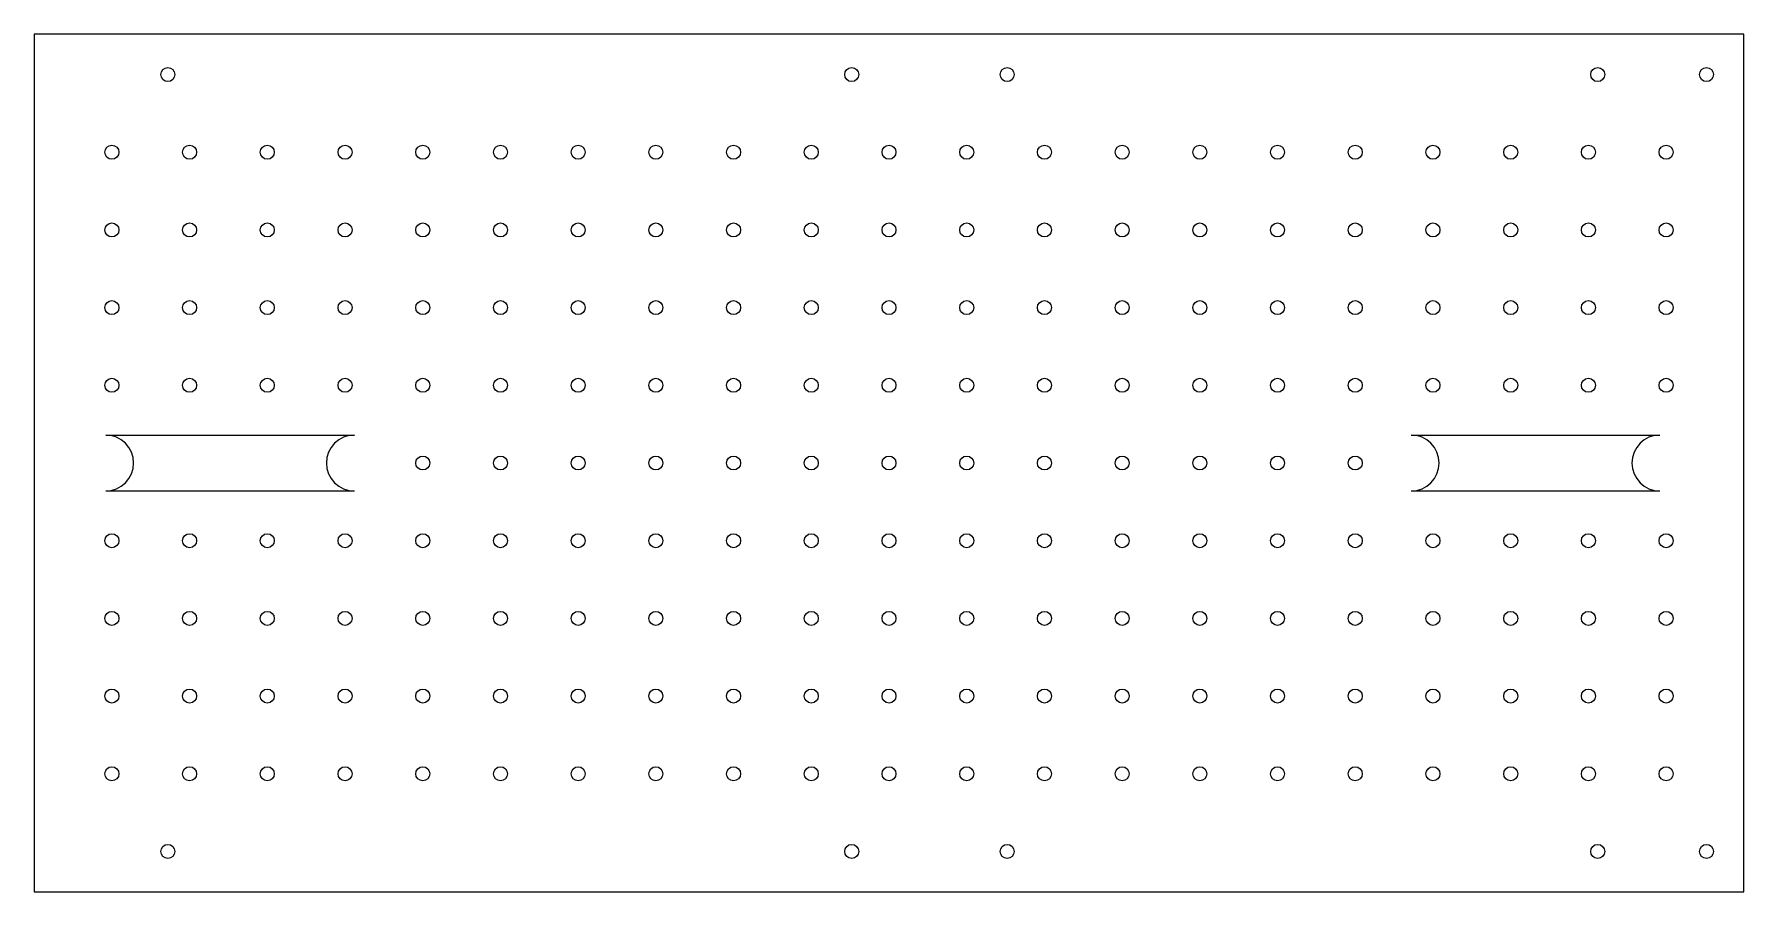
# Model space of a CAD drawing. Header units: millimetres. Extents: x -353 to 197, y -138 to 138.
import ezdxf

# ---------------------------------------------------------------- set-up
doc = ezdxf.new("R2010")
doc.units = ezdxf.units.MM
doc.layers.get('0').update_dxf_attribs({"linetype": 'CONTINUOUS'})

msp = doc.modelspace()

# ---------------------------------------------------------------- linework, layer by layer
for p, q in [((-330, 9), (-250, 9)), ((90, 9), (170, 9)), ((-330, -9), (-250, -9)), ((90, -9), (170, -9))]:
    msp.add_line(p, q)
msp.add_lwpolyline([(-353, -138), (197, -138), (197, 138), (-353, 138)], close=True)
for centre in [(-310, 125), (-90, 125), (-40, 125), (150, 125), (185, 125), (-328, 100), (-303, 100), (-278, 100), (-253, 100), (-228, 100), (-203, 100), (-178, 100), (-153, 100), (-128, 100), (-103, 100), (-78, 100), (-53, 100), (-28, 100), (-3, 100), (22, 100), (47, 100), (72, 100), (97, 100), (122, 100), (147, 100), (172, 100), (-328, 75), (-303, 75), (-278, 75), (-253, 75), (-228, 75), (-203, 75), (-178, 75), (-153, 75), (-128, 75), (-103, 75), (-78, 75), (-53, 75), (-28, 75), (-3, 75), (22, 75), (47, 75), (72, 75), (97, 75), (122, 75), (147, 75), (172, 75), (-328, 50), (-303, 50), (-278, 50), (-253, 50), (-228, 50), (-203, 50), (-178, 50), (-153, 50), (-128, 50), (-103, 50), (-78, 50), (-53, 50), (-28, 50), (-3, 50), (22, 50), (47, 50), (72, 50), (97, 50), (122, 50), (147, 50), (172, 50), (-328, 25), (-303, 25), (-278, 25), (-253, 25), (-228, 25), (-203, 25), (-178, 25), (-153, 25), (-128, 25), (-103, 25), (-78, 25), (-53, 25), (-28, 25), (-3, 25), (22, 25), (47, 25), (72, 25), (97, 25), (122, 25), (147, 25), (172, 25), (-228, 0), (-203, 0), (-178, 0), (-153, 0), (-128, 0), (-103, 0), (-78, 0), (-53, 0), (-28, 0), (-3, 0), (22, 0), (47, 0), (72, 0), (-328, -25), (-303, -25), (-278, -25), (-253, -25), (-228, -25), (-203, -25), (-178, -25), (-153, -25), (-128, -25), (-103, -25), (-78, -25), (-53, -25), (-28, -25), (-3, -25), (22, -25), (47, -25), (72, -25), (97, -25), (122, -25), (147, -25), (172, -25), (-328, -50), (-303, -50), (-278, -50), (-253, -50), (-228, -50), (-203, -50), (-178, -50), (-153, -50), (-128, -50), (-103, -50), (-78, -50), (-53, -50), (-28, -50), (-3, -50), (22, -50), (47, -50), (72, -50), (97, -50), (122, -50), (147, -50), (172, -50), (-328, -75), (-303, -75), (-278, -75), (-253, -75), (-228, -75), (-203, -75), (-178, -75), (-153, -75), (-128, -75), (-103, -75), (-78, -75), (-53, -75), (-28, -75), (-3, -75), (22, -75), (47, -75), (72, -75), (97, -75), (122, -75), (147, -75), (172, -75), (-328, -100), (-303, -100), (-278, -100), (-253, -100), (-228, -100), (-203, -100), (-178, -100), (-153, -100), (-128, -100), (-103, -100), (-78, -100), (-53, -100), (-28, -100), (-3, -100), (22, -100), (47, -100), (72, -100), (97, -100), (122, -100), (147, -100), (172, -100), (-310, -125), (-90, -125), (-40, -125), (150, -125), (185, -125)]:
    msp.add_circle(centre, 2.25)
for centre, start, end in [((-330, 0), -90, 90), ((-250, 0), 90, 270), ((90, 0), -90, 90), ((170, 0), 90, 270)]:
    msp.add_arc(centre, 9, start, end)

doc.saveas('drawing.dxf')
